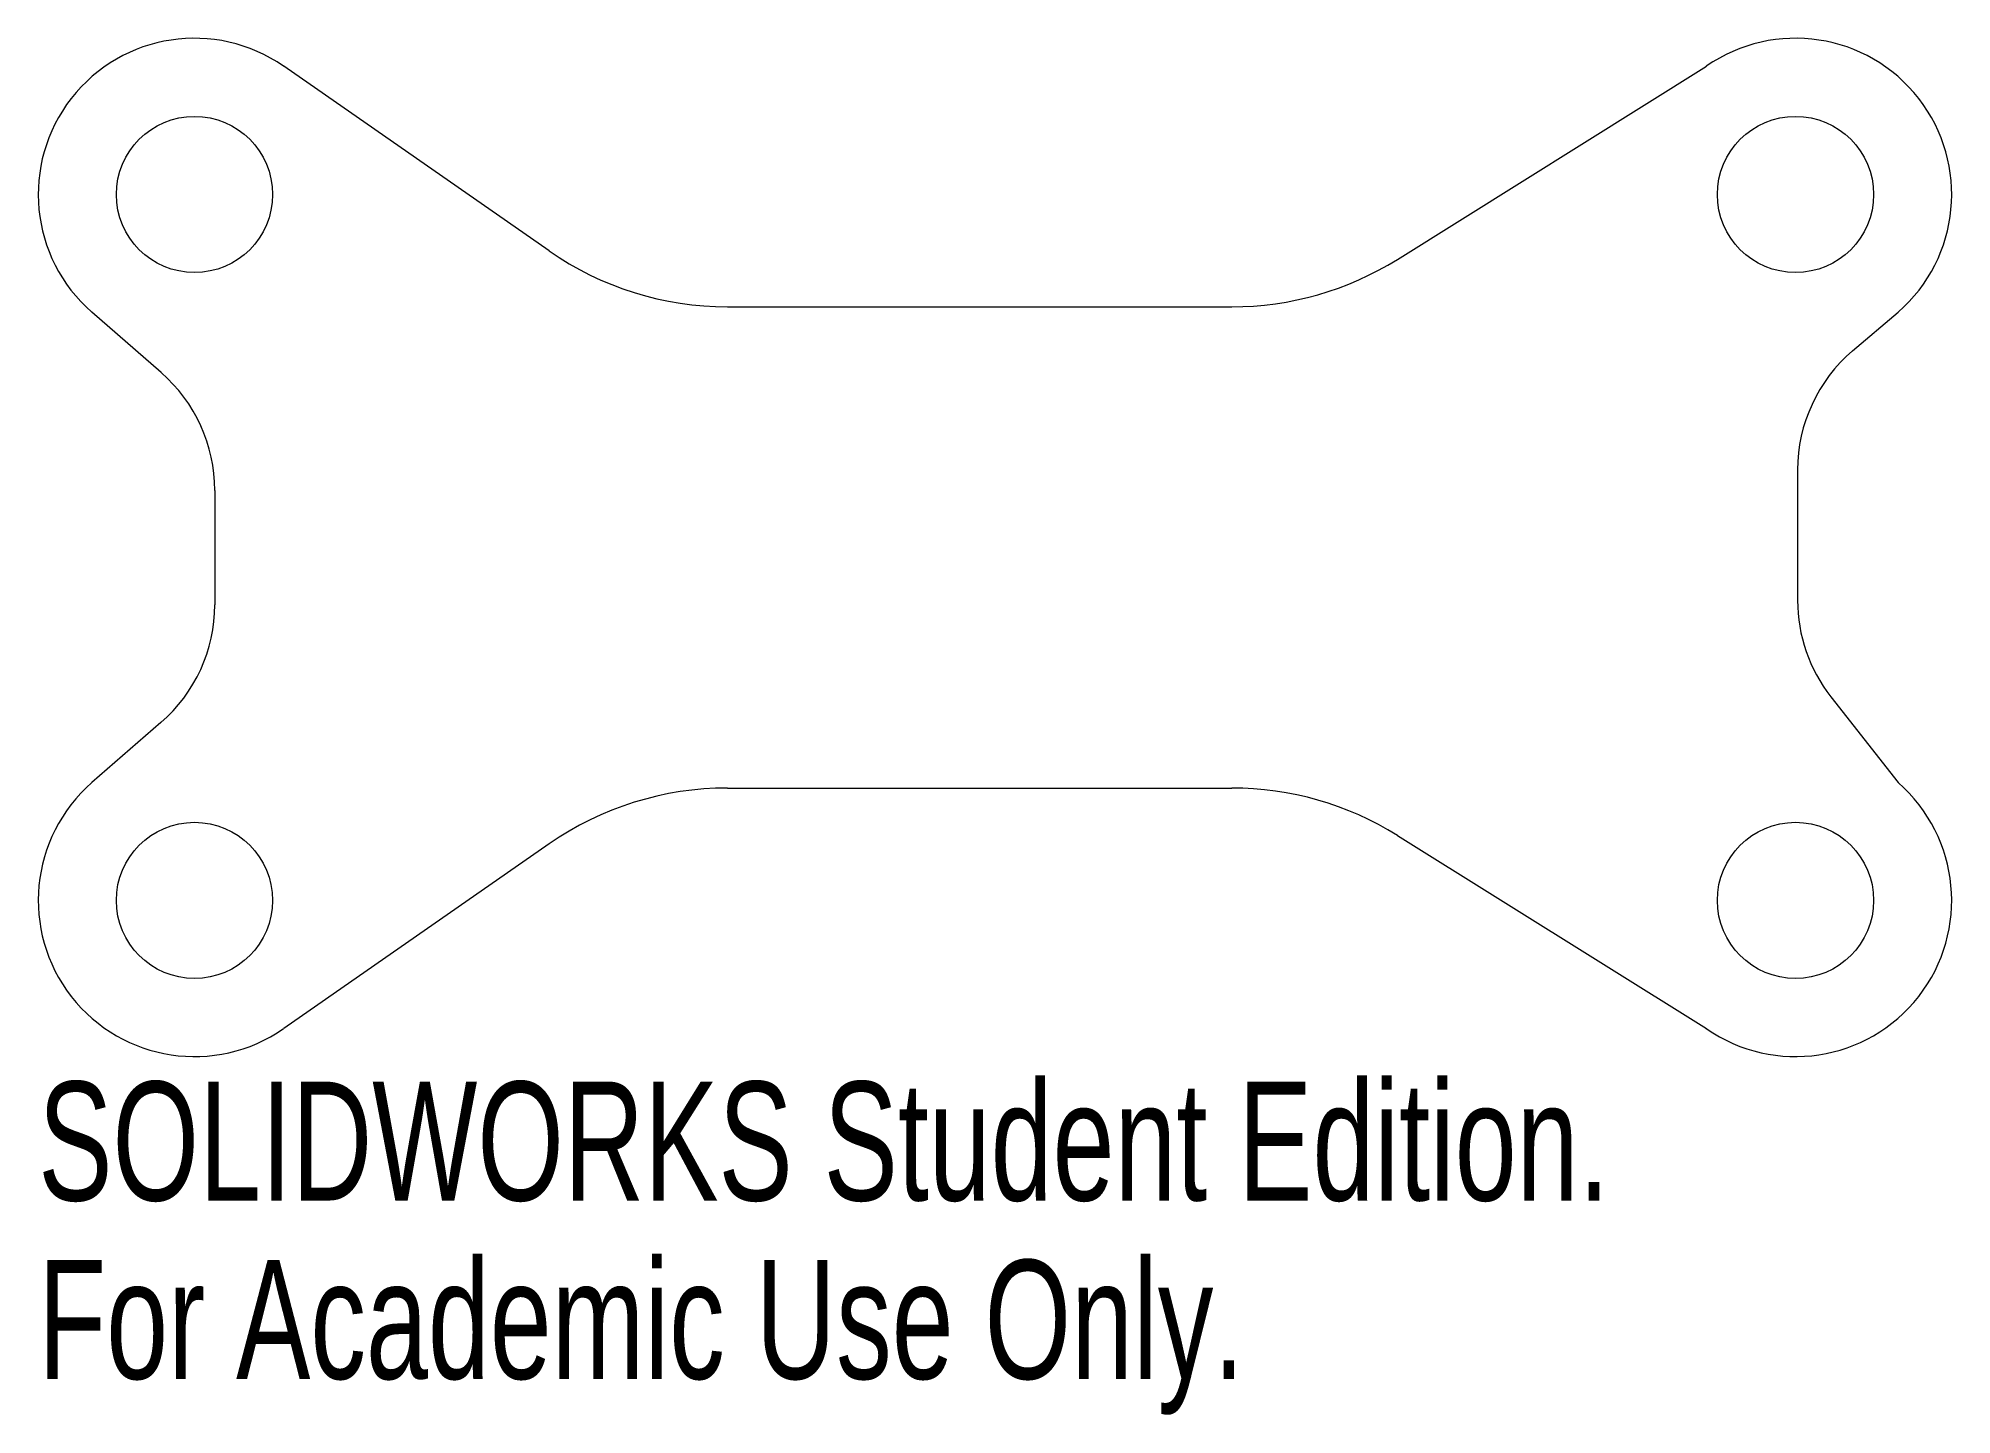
# Model space of a CAD drawing. Header units: inches. Extents: x -0.99 to 2.07, y -0.97 to 1.24.
import ezdxf

# ---------------------------------------------------------------- set-up
doc = ezdxf.new("R2010")
doc.units = ezdxf.units.IN
doc.header["$MEASUREMENT"] = 0
doc.styles.add('SLDTEXTSTYLE0', font='TXT', dxfattribs={"width": 0.7})

msp = doc.modelspace()

# ---------------------------------------------------------------- linework, layer by layer
at = {"color": 7, "linetype": 'Continuous', "lineweight": 15}
for p, q in [((-0.1734, 0.8963), (-0.5983, 1.1918)), ((1.1842, 0.8827), (1.6787, 1.1918)), ((-0.7943, 0.7014), (-0.9053, 0.7981)), ((0.1121, 0.8067), (0.9191, 0.8067)), ((1.9128, 0.7362), (1.9857, 0.7981)), ((1.8247, 0.5457), (1.8247, 0.3368)), ((-0.7086, 0.5129), (-0.7086, 0.3299)), ((1.8779, 0.1826), (1.9857, 0.0451)), ((-0.7947, 0.1411), (-0.9053, 0.0451)), ((0.1121, 0.0365), (0.9191, 0.0365)), ((-0.1734, -0.0531), (-0.5983, -0.3486)), ((1.1842, -0.0395), (1.6787, -0.3486))]:
    msp.add_line(p, q, dxfattribs=at)
for centre in [(-0.7411, 0.9866), (1.8214, 0.9866), (-0.7411, -0.1434), (1.8214, -0.1434)]:
    msp.add_circle(centre, 0.125, dxfattribs=at)
for centre, radius, start, end in [((-0.7411, 0.9866), 0.25, 55.1763, 228.9366), ((1.8214, 0.9866), 0.25, 311.0634, 124.8237), ((0.1121, 1.3067), 0.5, 235.1763, 270), ((0.9191, 1.3067), 0.5, 270, 302.0081), ((2.0747, 0.5457), 0.25, 130.3606, 180), ((-0.9586, 0.5129), 0.25, 0, 48.9366), ((-0.9586, 0.3299), 0.25, 310.9565, 0), ((2.0747, 0.3368), 0.25, 180, 218.0716), ((-0.7411, -0.1434), 0.25, 131.0634, 304.8237), ((0.1121, -0.4635), 0.5, 90, 124.8237), ((0.9191, -0.4635), 0.5, 57.9919, 90), ((1.8214, -0.1434), 0.25, 235.1763, 48.9366)]:
    msp.add_arc(centre, radius, start, end, dxfattribs=at)

# ---------------------------------------------------------------- texts
at = {"color": 7, "linetype": 'Continuous', "char_height": 0.1903, "attachment_point": 1, "style": 'SLDTEXTSTYLE0'}
for s, insert in [('SOLIDWORKS Student Edition.', (-0.9911, -0.4335)), ('For Academic Use Only.', (-0.9911, -0.719))]:
    msp.add_mtext(s, dxfattribs=dict(at, insert=insert))

doc.saveas('drawing.dxf')
